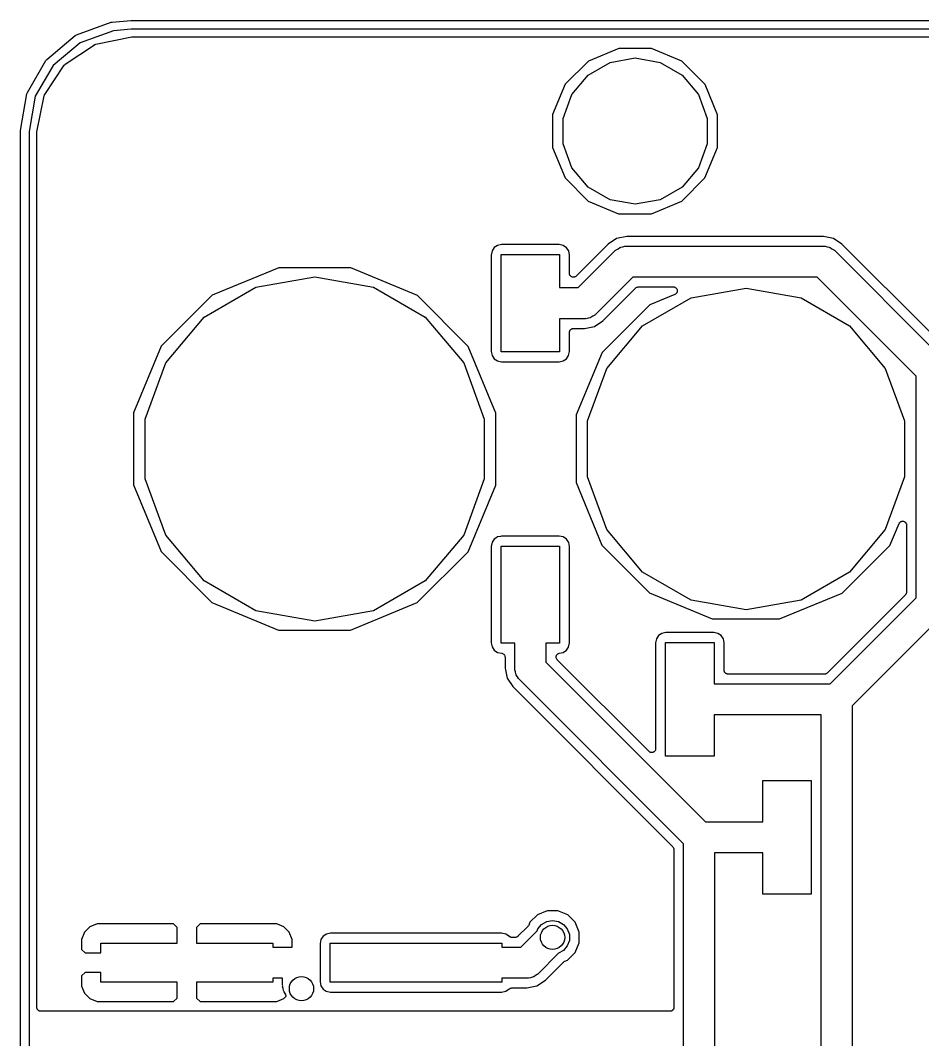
# Model space of a CAD drawing. Extents: x 51 to 137, y -158 to -25.
# Drawn here: x 50.69 to 74.29, y -51.93 to -25.29 of the extents above; entities that cross this region are included whole.
import ezdxf

# ---------------------------------------------------------------- set-up
doc = ezdxf.new("R2010")
doc.units = 0
doc.header["$MEASUREMENT"] = 0
doc.layers.add('BLACK', color=7, linetype='CONTINUOUS')

msp = doc.modelspace()

# ---------------------------------------------------------------- linework, layer by layer
at = {"layer": 'Black'}
for p, q in [((53.0884, -25.3284), (53.5713, -25.2861)), ((53.5713, -25.2861), (53.5763, -25.2866)), ((53.5763, -25.2866), (53.5813, -25.2857)), ((53.5813, -25.2857), (133.619, -25.2857)), ((52.1516, -25.6652), (53.0592, -25.3348)), ((53.1233, -25.5548), (52.2487, -25.8731)), ((53.0592, -25.3348), (53.0739, -25.3323)), ((53.0739, -25.3323), (53.0884, -25.3284)), ((53.5863, -25.5143), (53.1233, -25.5548)), ((133.609, -25.5143), (53.5863, -25.5143)), ((51.3772, -26.306), (52.1172, -25.6851)), ((52.1172, -25.6851), (52.1516, -25.6652)), ((52.6606, -25.9068), (53.6028, -25.7195)), ((53.6028, -25.7195), (53.6127, -25.7192)), ((53.6127, -25.7192), (53.6226, -25.7175)), ((53.6226, -25.7175), (133.578, -25.7175)), ((52.2487, -25.8731), (51.5396, -26.4681)), ((51.8603, -26.4323), (52.624, -25.922)), ((52.624, -25.922), (52.6261, -25.9211)), ((52.6261, -25.9211), (52.6278, -25.9196)), ((52.6278, -25.9196), (52.6422, -25.914)), ((52.6422, -25.914), (52.6563, -25.9078)), ((52.6563, -25.9078), (52.6586, -25.9077)), ((52.6586, -25.9077), (52.6606, -25.9068)), ((66.3363, -26.0219), (65.5425, -26.3499)), ((67.1952, -26.0227), (66.3363, -26.0219)), ((67.9885, -26.3521), (67.1952, -26.0227)), ((50.8687, -27.1729), (51.3517, -26.3364)), ((51.3517, -26.3364), (51.3772, -26.306)), ((65.5425, -26.3499), (64.9347, -26.9567)), ((66.1099, -26.3843), (66.7639, -26.269)), ((66.7639, -26.269), (67.4179, -26.3843)), ((68.5953, -26.9599), (67.9885, -26.3521)), ((51.5396, -26.4681), (51.0768, -27.2697)), ((51.322, -27.224), (51.8323, -26.4603)), ((51.8323, -26.4603), (51.8338, -26.4587)), ((51.8338, -26.4587), (51.8348, -26.4567)), ((51.8348, -26.4567), (51.846, -26.446)), ((51.846, -26.446), (51.8567, -26.4348)), ((51.8567, -26.4348), (51.8587, -26.4338)), ((51.8587, -26.4338), (51.8603, -26.4323)), ((65.5347, -26.7164), (66.1099, -26.3843)), ((67.4179, -26.3843), (67.9931, -26.7164)), ((65.1078, -27.2252), (65.5347, -26.7164)), ((67.9931, -26.7164), (68.42, -27.2252)), ((50.8552, -27.2102), (50.8687, -27.1729)), ((64.9347, -26.9567), (64.6053, -27.75)), ((68.9233, -27.7537), (68.5953, -26.9599)), ((50.6874, -28.1615), (50.8552, -27.2102)), ((50.8552, -27.2102), (50.8552, -27.2102)), ((51.0768, -27.2697), (50.9143, -28.1913)), ((51.1195, -28.2028), (51.3068, -27.2606)), ((51.3068, -27.2606), (51.3077, -27.2586)), ((51.3077, -27.2586), (51.3078, -27.2563)), ((51.3078, -27.2563), (51.314, -27.2422)), ((51.314, -27.2422), (51.3196, -27.2278)), ((51.3196, -27.2278), (51.3211, -27.2261)), ((51.3211, -27.2261), (51.322, -27.224)), ((64.8807, -27.8492), (65.1078, -27.2252)), ((68.42, -27.2252), (68.6471, -27.8492)), ((64.6053, -27.75), (64.6045, -28.6089)), ((64.8807, -28.5134), (64.8807, -27.8492)), ((68.6471, -27.8492), (68.6471, -28.5134)), ((68.9225, -28.6126), (68.9233, -27.7537)), ((50.6857, -28.1813), (50.6874, -28.1715)), ((50.6857, -119.921), (50.6857, -28.1813)), ((50.6874, -28.1715), (50.6874, -28.1615)), ((50.9143, -28.1913), (50.9143, -119.916)), ((51.1175, -28.2226), (51.1192, -28.2127)), ((51.1175, -51.0896), (51.1175, -28.2226)), ((51.1192, -28.2127), (51.1195, -28.2028)), ((64.6045, -28.6089), (64.9325, -29.4027)), ((65.1078, -29.1374), (64.8807, -28.5134)), ((68.6471, -28.5134), (68.42, -29.1374)), ((68.5931, -29.4059), (68.9225, -28.6126)), ((65.5347, -29.6462), (65.1078, -29.1374)), ((68.42, -29.1374), (67.9931, -29.6462)), ((64.9325, -29.4027), (65.5393, -30.0105)), ((67.9853, -30.0127), (68.5931, -29.4059)), ((66.1099, -29.9783), (65.5347, -29.6462)), ((67.9931, -29.6462), (67.4179, -29.9783)), ((65.5393, -30.0105), (66.3326, -30.3399)), ((66.7639, -30.0936), (66.1099, -29.9783)), ((67.4179, -29.9783), (66.7639, -30.0936)), ((67.1915, -30.3407), (67.9853, -30.0127)), ((66.3326, -30.3399), (67.1915, -30.3407)), ((63.1672, -31.1693), (63.0819, -31.2254)), ((63.2736, -31.1486), (63.1672, -31.1693)), ((64.7777, -31.1486), (63.2736, -31.1486)), ((64.8876, -31.1707), (64.7777, -31.1486)), ((64.972, -31.2277), (64.8876, -31.1707)), ((66.0615, -31.1327), (65.2222, -31.9719)), ((66.2835, -30.9843), (66.0615, -31.1327)), ((66.5455, -30.9322), (66.2835, -30.9843)), ((71.6905, -30.9322), (66.5455, -30.9322)), ((71.9525, -30.9843), (71.6905, -30.9322)), ((72.1745, -31.1327), (71.9525, -30.9843)), ((74.4543, -33.4124), (72.1745, -31.1327)), ((63.0249, -31.3098), (63.0028, -31.4197)), ((63.0028, -31.4197), (63.0028, -33.9398)), ((63.0819, -31.2254), (63.0249, -31.3098)), ((63.2638, -33.9496), (63.2638, -31.4096)), ((63.2638, -31.4096), (64.7878, -31.4096)), ((64.7878, -31.4096), (64.7878, -32.2732)), ((65.0281, -31.313), (64.972, -31.2277)), ((65.0488, -31.4194), (65.0281, -31.313)), ((65.0488, -31.9001), (65.0488, -31.4194)), ((65.2802, -32.2732), (66.2481, -31.3052)), ((66.2481, -31.3052), (66.2628, -31.295)), ((66.2628, -31.295), (66.2743, -31.2813)), ((66.2743, -31.2813), (66.3203, -31.2547)), ((66.3203, -31.2547), (66.3637, -31.2243)), ((66.3637, -31.2243), (66.381, -31.2196)), ((66.381, -31.2196), (66.3965, -31.2107)), ((66.3965, -31.2107), (66.4488, -31.2015)), ((66.4488, -31.2015), (66.5001, -31.1877)), ((66.5001, -31.1877), (66.5179, -31.1893)), ((66.5179, -31.1893), (66.5355, -31.1862)), ((66.5355, -31.1862), (71.7005, -31.1862)), ((71.7005, -31.1862), (71.7181, -31.1893)), ((71.7181, -31.1893), (71.7359, -31.1877)), ((71.7359, -31.1877), (71.7872, -31.2015)), ((71.7872, -31.2015), (71.8395, -31.2107)), ((71.8395, -31.2107), (71.855, -31.2196)), ((71.855, -31.2196), (71.8723, -31.2243)), ((71.8723, -31.2243), (71.9157, -31.2547)), ((71.9157, -31.2547), (71.9617, -31.2813)), ((71.9617, -31.2813), (71.9732, -31.295)), ((71.9732, -31.295), (71.9879, -31.3052)), ((71.9879, -31.3052), (74.5261, -33.8435)), ((57.4463, -31.7517), (55.7046, -32.4713)), ((59.3308, -31.7533), (57.4463, -31.7517)), ((61.0713, -32.476), (59.3308, -31.7533)), ((65.0511, -31.9132), (65.0488, -31.9001)), ((65.0522, -31.9264), (65.0511, -31.9132)), ((65.0541, -31.9304), (65.0522, -31.9264)), ((65.0549, -31.9349), (65.0541, -31.9304)), ((65.0615, -31.9463), (65.0549, -31.9349)), ((65.0671, -31.9584), (65.0615, -31.9463)), ((65.0703, -31.9615), (65.0671, -31.9584)), ((65.0725, -31.9654), (65.0703, -31.9615)), ((65.0827, -31.9739), (65.0725, -31.9654)), ((65.0921, -31.9833), (65.0827, -31.9739)), ((65.2222, -31.9719), (65.2113, -31.9796)), ((56.8452, -32.2608), (58.3844, -31.9894)), ((58.3844, -31.9894), (59.9236, -32.2608)), ((65.0961, -31.9852), (65.0921, -31.9833)), ((65.0996, -31.9881), (65.0961, -31.9852)), ((65.112, -31.9926), (65.0996, -31.9881)), ((65.1241, -31.9982), (65.112, -31.9926)), ((65.1285, -31.9986), (65.1241, -31.9982)), ((65.1327, -32.0002), (65.1285, -31.9986)), ((65.146, -32.0002), (65.1327, -32.0002)), ((65.1592, -32.0013), (65.146, -32.0002)), ((65.1635, -32.0002), (65.1592, -32.0013)), ((65.168, -32.0002), (65.1635, -32.0002)), ((65.1805, -31.9956), (65.168, -32.0002)), ((65.1933, -31.9922), (65.1805, -31.9956)), ((65.197, -31.9896), (65.1933, -31.9922)), ((65.2012, -31.9881), (65.197, -31.9896)), ((65.2113, -31.9796), (65.2012, -31.9881)), ((66.7038, -31.999), (65.7359, -32.967)), ((71.5322, -31.999), (66.7038, -31.999)), ((74.1197, -34.5865), (71.5322, -31.999)), ((55.7046, -32.4713), (54.3708, -33.8027)), ((55.4917, -33.0422), (56.8452, -32.2608)), ((59.9236, -32.2608), (61.2771, -33.0422)), ((62.4027, -33.8098), (61.0713, -32.476)), ((64.7878, -32.2732), (65.2802, -32.2732)), ((65.9225, -33.1395), (66.7793, -32.2828)), ((66.7793, -32.2828), (66.7829, -32.2802)), ((66.7829, -32.2802), (66.7858, -32.2768)), ((66.7858, -32.2768), (66.7973, -32.2701)), ((66.7973, -32.2701), (66.8082, -32.2625)), ((66.8082, -32.2625), (66.8125, -32.2614)), ((66.8125, -32.2614), (66.8164, -32.2591)), ((66.8164, -32.2591), (66.8295, -32.2568)), ((66.8295, -32.2568), (66.8423, -32.2534)), ((66.8423, -32.2534), (66.8467, -32.2538)), ((66.8467, -32.2538), (66.8511, -32.253)), ((66.8511, -32.253), (67.7686, -32.253)), ((67.8074, -32.4485), (67.1525, -32.7191)), ((67.7686, -32.253), (67.7839, -32.2557)), ((67.7839, -32.2557), (67.7993, -32.2577)), ((67.7993, -32.2577), (67.8012, -32.2587)), ((67.8012, -32.2587), (67.8034, -32.2591)), ((67.8034, -32.2591), (67.8168, -32.2669)), ((67.8205, -32.4402), (67.8074, -32.4485)), ((67.8168, -32.2669), (67.8306, -32.274)), ((67.8339, -32.4324), (67.8205, -32.4402)), ((67.8306, -32.274), (67.832, -32.2757)), ((67.832, -32.2757), (67.8339, -32.2768)), ((67.8339, -32.2768), (67.8439, -32.2886)), ((67.8354, -32.4307), (67.8339, -32.4324)), ((67.8372, -32.4296), (67.8354, -32.4307)), ((67.8467, -32.4173), (67.8372, -32.4296)), ((67.8439, -32.2886), (67.8544, -32.3001)), ((67.8566, -32.4054), (67.8467, -32.4173)), ((67.8544, -32.3001), (67.8552, -32.3021)), ((67.8552, -32.3021), (67.8566, -32.3038)), ((67.8566, -32.3038), (67.8619, -32.3184)), ((67.8574, -32.4033), (67.8566, -32.4054)), ((67.8587, -32.4016), (67.8574, -32.4033)), ((67.8634, -32.3868), (67.8587, -32.4016)), ((67.8619, -32.3184), (67.8679, -32.3327)), ((67.8687, -32.3722), (67.8634, -32.3868)), ((67.8679, -32.3327), (67.8679, -32.3349)), ((67.8679, -32.3349), (67.8687, -32.337)), ((67.8687, -32.337), (67.8687, -32.3524)), ((67.8687, -32.3524), (67.8694, -32.3679)), ((67.8694, -32.3679), (67.8687, -32.37)), ((67.8687, -32.37), (67.8687, -32.3722)), ((68.2282, -32.5363), (69.6671, -32.2826)), ((69.6671, -32.2826), (71.106, -32.5363)), ((67.1525, -32.7191), (65.901, -33.9684)), ((66.9629, -33.2668), (68.2282, -32.5363)), ((71.106, -32.5363), (72.3713, -33.2668)), ((65.6637, -33.0175), (65.6203, -33.0479)), ((65.7097, -32.9909), (65.6637, -33.0175)), ((65.7212, -32.9772), (65.7097, -32.9909)), ((65.7359, -32.967), (65.7212, -32.9772)), ((54.4871, -34.2395), (55.4917, -33.0422)), ((61.2771, -33.0422), (62.2817, -34.2395)), ((65.4485, -33.086), (64.7878, -33.086)), ((64.7878, -33.086), (64.7878, -33.9496)), ((65.4385, -33.34), (65.7005, -33.2879)), ((65.4661, -33.0829), (65.4485, -33.086)), ((65.4839, -33.0845), (65.4661, -33.0829)), ((65.5352, -33.0707), (65.4839, -33.0845)), ((65.5875, -33.0615), (65.5352, -33.0707)), ((65.603, -33.0525), (65.5875, -33.0615)), ((65.6203, -33.0479), (65.603, -33.0525)), ((65.7005, -33.2879), (65.9225, -33.1395)), ((66.0237, -34.3861), (66.9629, -33.2668)), ((72.3713, -33.2668), (73.3105, -34.3861)), ((65.0488, -33.4416), (65.0503, -33.4328)), ((65.0488, -33.9395), (65.0488, -33.4416)), ((65.0503, -33.424), (65.0533, -33.4156)), ((65.0503, -33.4328), (65.0503, -33.424)), ((65.0533, -33.4156), (65.0549, -33.4069)), ((65.0549, -33.4069), (65.0593, -33.3992)), ((65.0593, -33.3992), (65.0624, -33.3908)), ((65.0624, -33.3908), (65.0681, -33.384)), ((65.0681, -33.384), (65.0725, -33.3763)), ((65.0725, -33.3763), (65.0793, -33.3706)), ((65.0793, -33.3706), (65.0851, -33.3638)), ((65.0851, -33.3638), (65.0928, -33.3593)), ((65.0928, -33.3593), (65.0996, -33.3536)), ((65.0996, -33.3536), (65.1079, -33.3506)), ((65.1079, -33.3506), (65.1156, -33.3461)), ((65.1156, -33.3461), (65.1244, -33.3446)), ((65.1244, -33.3446), (65.1327, -33.3415)), ((65.1327, -33.3415), (65.1416, -33.3415)), ((65.1416, -33.3415), (65.1504, -33.34)), ((65.1504, -33.34), (65.4385, -33.34)), ((54.3708, -33.8027), (53.6481, -35.5432)), ((63.1223, -35.5515), (62.4027, -33.8098)), ((63.0028, -33.9398), (63.0235, -34.0462)), ((63.0235, -34.0462), (63.0796, -34.1315)), ((64.7878, -33.9496), (63.2638, -33.9496)), ((64.9697, -34.1338), (65.0267, -34.0494)), ((65.0267, -34.0494), (65.0488, -33.9395)), ((65.901, -33.9684), (65.2229, -35.6016)), ((53.9525, -35.7081), (54.4871, -34.2395)), ((62.2817, -34.2395), (62.8163, -35.7081)), ((63.0796, -34.1315), (63.164, -34.1885)), ((63.164, -34.1885), (63.2739, -34.2106)), ((63.2739, -34.2106), (64.778, -34.2106)), ((64.778, -34.2106), (64.8844, -34.1899)), ((64.8844, -34.1899), (64.9697, -34.1338)), ((65.524, -35.7591), (66.0237, -34.3861)), ((73.3105, -34.3861), (73.8102, -35.7591)), ((74.1197, -40.3795), (74.1197, -34.5865)), ((53.6481, -35.5432), (53.6465, -37.4277)), ((63.1207, -37.436), (63.1223, -35.5518)), ((63.1223, -35.5518), (63.1223, -35.5515)), ((65.2229, -35.6016), (65.2213, -37.3699)), ((53.9525, -37.2711), (53.9525, -35.7081)), ((62.8163, -35.7081), (62.8163, -37.2711)), ((65.524, -37.2201), (65.524, -35.7591)), ((73.8102, -35.7591), (73.8102, -37.2201)), ((54.4871, -38.7397), (53.9525, -37.2711)), ((62.8163, -37.2711), (62.2817, -38.7397)), ((66.0237, -38.5931), (65.524, -37.2201)), ((73.8102, -37.2201), (73.3105, -38.5931)), ((53.6465, -37.4277), (54.3661, -39.1694)), ((62.398, -39.1765), (63.1207, -37.436)), ((65.2213, -37.3699), (65.8966, -39.0042)), ((66.9629, -39.7124), (66.0237, -38.5931)), ((73.3105, -38.5931), (72.3713, -39.7124)), ((73.4332, -39.0108), (73.6703, -38.4398)), ((73.6703, -38.4398), (73.6786, -38.4268)), ((73.6786, -38.4268), (73.6863, -38.4135)), ((73.6863, -38.4135), (73.688, -38.412)), ((73.688, -38.412), (73.6893, -38.4101)), ((73.6893, -38.4101), (73.7015, -38.4007)), ((73.7015, -38.4007), (73.7133, -38.3908)), ((73.7133, -38.3908), (73.7154, -38.39)), ((73.7154, -38.39), (73.7173, -38.3886)), ((73.7173, -38.3886), (73.732, -38.384)), ((73.732, -38.384), (73.7465, -38.3787)), ((73.7465, -38.3787), (73.7487, -38.3787)), ((73.7487, -38.3787), (73.7509, -38.3781)), ((73.7509, -38.3781), (73.7663, -38.3787)), ((73.7663, -38.3787), (73.7817, -38.3787)), ((73.7817, -38.3787), (73.7839, -38.3795)), ((73.7839, -38.3795), (73.7862, -38.3796)), ((73.7862, -38.3796), (73.8004, -38.3855)), ((73.8004, -38.3855), (73.8149, -38.3908)), ((73.8149, -38.3908), (73.8167, -38.3923)), ((73.8167, -38.3923), (73.8188, -38.3932)), ((73.8188, -38.3932), (73.8301, -38.4036)), ((73.8301, -38.4036), (73.8419, -38.4135)), ((73.8419, -38.4135), (73.8431, -38.4155)), ((73.8431, -38.4155), (73.8448, -38.417)), ((73.8448, -38.417), (73.8519, -38.4307)), ((73.8519, -38.4307), (73.8596, -38.444)), ((73.8596, -38.444), (73.86, -38.4463)), ((73.86, -38.4463), (73.861, -38.4483)), ((73.861, -38.4483), (73.863, -38.4636)), ((73.863, -38.4636), (73.8657, -38.4788)), ((73.8657, -38.4788), (73.8657, -40.2322)), ((55.4917, -39.937), (54.4871, -38.7397)), ((62.2817, -38.7397), (61.2771, -39.937)), ((63.0819, -38.8454), (63.0249, -38.9298)), ((63.1223, -38.8188), (63.0819, -38.8454)), ((63.1672, -38.7893), (63.1223, -38.8188)), ((63.2433, -38.7745), (63.1672, -38.7893)), ((63.2736, -38.7686), (63.2433, -38.7745)), ((64.7777, -38.7686), (63.2736, -38.7686)), ((64.8876, -38.7907), (64.7777, -38.7686)), ((64.972, -38.8477), (64.8876, -38.7907)), ((65.0281, -38.933), (64.972, -38.8477)), ((54.3661, -39.1694), (55.6975, -40.5032)), ((63.0249, -38.9298), (63.0028, -39.0397)), ((63.0028, -39.0397), (63.0028, -41.5598)), ((63.2638, -41.5696), (63.2638, -39.0296)), ((63.2638, -39.0296), (64.7878, -39.0296)), ((64.7878, -39.0296), (64.7878, -41.5696)), ((65.0488, -39.0394), (65.0281, -38.933)), ((65.0488, -41.5595), (65.0488, -39.0394)), ((65.8966, -39.0042), (67.1459, -40.2557)), ((72.1817, -40.2601), (73.4332, -39.0108)), ((61.0642, -40.5079), (62.398, -39.1765)), ((56.8452, -40.7184), (55.4917, -39.937)), ((61.2771, -39.937), (59.9236, -40.7184)), ((68.2282, -40.4429), (66.9629, -39.7124)), ((72.3713, -39.7124), (71.106, -40.4429)), ((73.8657, -40.2322), (73.8649, -40.2366)), ((67.1459, -40.2557), (68.7791, -40.9338)), ((69.6671, -40.6966), (68.2282, -40.4429)), ((71.106, -40.4429), (69.6671, -40.6966)), ((70.5474, -40.9354), (72.1817, -40.2601)), ((73.8359, -40.304), (71.7923, -42.3476)), ((71.8678, -42.6314), (74.1197, -40.3795)), ((73.8385, -40.3003), (73.8359, -40.304)), ((73.8419, -40.2975), (73.8385, -40.3003)), ((73.8486, -40.286), (73.8419, -40.2975)), ((73.8562, -40.2751), (73.8486, -40.286)), ((73.8573, -40.2708), (73.8562, -40.2751)), ((73.8596, -40.2669), (73.8573, -40.2708)), ((73.8619, -40.2538), (73.8596, -40.2669)), ((73.8653, -40.241), (73.8619, -40.2538)), ((73.8649, -40.2366), (73.8653, -40.241)), ((55.6975, -40.5032), (57.438, -41.2259)), ((58.3844, -40.9898), (56.8452, -40.7184)), ((59.9236, -40.7184), (58.3844, -40.9898)), ((59.3225, -41.2275), (61.0642, -40.5079)), ((68.7791, -40.9338), (70.5474, -40.9354)), ((74.8135, -40.8352), (72.4425, -43.2061)), ((57.438, -41.2259), (59.3225, -41.2275)), ((67.5738, -41.2909), (67.4674, -41.3116)), ((68.8239, -41.2909), (67.5738, -41.2909)), ((68.9338, -41.313), (68.8239, -41.2909)), ((63.0028, -41.5598), (63.0235, -41.6662)), ((65.0267, -41.6694), (65.0488, -41.5595)), ((67.3251, -41.4521), (67.303, -41.562)), ((67.303, -41.562), (67.303, -44.3283)), ((67.3821, -41.3677), (67.3251, -41.4521)), ((67.4674, -41.3116), (67.3821, -41.3677)), ((67.564, -44.5237), (67.564, -41.5519)), ((67.564, -41.5519), (68.834, -41.5519)), ((68.834, -41.5519), (68.834, -42.6314)), ((69.0182, -41.37), (68.9338, -41.313)), ((69.0743, -41.4553), (69.0182, -41.37)), ((69.095, -41.5617), (69.0743, -41.4553)), ((69.095, -42.2758), (69.095, -41.5617)), ((63.0235, -41.6662), (63.0796, -41.7515)), ((63.0796, -41.7515), (63.164, -41.8085)), ((63.164, -41.8085), (63.2838, -41.8326)), ((63.6194, -41.5696), (63.2638, -41.5696)), ((63.2838, -41.8326), (63.2991, -41.8385)), ((63.6194, -42.2303), (63.6194, -41.5696)), ((64.7878, -41.5696), (64.4322, -41.5696)), ((64.4322, -41.5696), (64.4322, -42.062)), ((64.7634, -41.8372), (64.7762, -41.8312)), ((64.7762, -41.8312), (64.7797, -41.8309)), ((64.7797, -41.8309), (64.7831, -41.8296)), ((64.7831, -41.8296), (64.8844, -41.8099)), ((64.8844, -41.8099), (64.9697, -41.7538)), ((64.9697, -41.7538), (65.0267, -41.6694)), ((63.2991, -41.8385), (63.3146, -41.8442)), ((63.3146, -41.8442), (63.3155, -41.845)), ((63.3155, -41.845), (63.3166, -41.8454)), ((63.3166, -41.8454), (63.329, -41.8563)), ((63.329, -41.8563), (63.3416, -41.8669)), ((63.3416, -41.8669), (63.3422, -41.8679)), ((63.3422, -41.8679), (63.3431, -41.8687)), ((63.3431, -41.8687), (63.351, -41.8832)), ((63.351, -41.8832), (63.3593, -41.8974)), ((63.3593, -41.8974), (63.3595, -41.8986)), ((63.3595, -41.8986), (63.3601, -41.8997)), ((63.3601, -41.8997), (63.3625, -41.916)), ((63.3625, -41.916), (63.3654, -41.9322)), ((63.3654, -41.9322), (63.3654, -42.2203)), ((64.4322, -42.062), (68.6084, -46.2382)), ((64.7009, -41.9311), (64.7031, -41.9171)), ((64.7016, -41.9346), (64.7009, -41.9311)), ((64.7012, -41.9382), (64.7016, -41.9346)), ((64.7049, -41.9518), (64.7012, -41.9382)), ((64.7031, -41.9171), (64.7043, -41.903)), ((64.7043, -41.903), (64.7058, -41.8998)), ((64.7076, -41.9657), (64.7049, -41.9518)), ((64.7058, -41.8998), (64.7064, -41.8962)), ((64.7064, -41.8962), (64.7133, -41.8839)), ((64.7094, -41.9688), (64.7076, -41.9657)), ((64.7104, -41.9723), (64.7094, -41.9688)), ((64.7185, -41.9838), (64.7104, -41.9723)), ((64.7133, -41.8839), (64.7192, -41.871)), ((64.7258, -41.996), (64.7185, -41.9838)), ((64.7192, -41.871), (64.7218, -41.8685)), ((64.7218, -41.8685), (64.7235, -41.8654)), ((64.7235, -41.8654), (64.7342, -41.8561)), ((64.7285, -41.9982), (64.7258, -41.996)), ((64.7306, -42.0012), (64.7285, -41.9982)), ((67.1296, -44.4001), (64.7306, -42.0012)), ((64.7342, -41.8561), (64.7442, -41.8461)), ((64.7442, -41.8461), (64.7474, -41.8446)), ((64.7474, -41.8446), (64.7502, -41.8422)), ((64.7502, -41.8422), (64.7634, -41.8372)), ((63.3654, -42.2203), (63.4175, -42.4823)), ((63.6225, -42.2479), (63.6194, -42.2303)), ((63.6209, -42.2657), (63.6225, -42.2479)), ((63.6347, -42.317), (63.6209, -42.2657)), ((63.6439, -42.3693), (63.6347, -42.317)), ((69.0965, -42.2846), (69.095, -42.2758)), ((69.0965, -42.2934), (69.0965, -42.2846)), ((69.0995, -42.3018), (69.0965, -42.2934)), ((69.1011, -42.3105), (69.0995, -42.3018)), ((69.1055, -42.3182), (69.1011, -42.3105)), ((69.1086, -42.3266), (69.1055, -42.3182)), ((69.1143, -42.3334), (69.1086, -42.3266)), ((69.1187, -42.3411), (69.1143, -42.3334)), ((69.1255, -42.3468), (69.1187, -42.3411)), ((69.1313, -42.3536), (69.1255, -42.3468)), ((69.139, -42.3581), (69.1313, -42.3536)), ((69.1458, -42.3638), (69.139, -42.3581)), ((69.1541, -42.3668), (69.1458, -42.3638)), ((69.1618, -42.3713), (69.1541, -42.3668)), ((71.7743, -42.3603), (71.7634, -42.3679)), ((71.7858, -42.3536), (71.7743, -42.3603)), ((71.7886, -42.3502), (71.7858, -42.3536)), ((71.7923, -42.3476), (71.7886, -42.3502)), ((63.4175, -42.4823), (63.5659, -42.7043)), ((63.6528, -42.3848), (63.6439, -42.3693)), ((63.6575, -42.4021), (63.6528, -42.3848)), ((63.6879, -42.4455), (63.6575, -42.4021)), ((63.7145, -42.4915), (63.6879, -42.4455)), ((63.7282, -42.503), (63.7145, -42.4915)), ((63.7384, -42.5177), (63.7282, -42.503)), ((68.0337, -46.8129), (63.7384, -42.5177)), ((68.834, -42.6314), (71.8678, -42.6314)), ((69.1706, -42.3728), (69.1618, -42.3713)), ((69.1789, -42.3759), (69.1706, -42.3728)), ((69.1878, -42.3759), (69.1789, -42.3759)), ((69.1966, -42.3774), (69.1878, -42.3759)), ((71.7205, -42.3774), (69.1966, -42.3774)), ((71.7249, -42.3766), (71.7205, -42.3774)), ((71.7293, -42.377), (71.7249, -42.3766)), ((71.7421, -42.3736), (71.7293, -42.377)), ((71.7552, -42.3713), (71.7421, -42.3736)), ((71.7591, -42.369), (71.7552, -42.3713)), ((71.7634, -42.3679), (71.7591, -42.369)), ((63.5659, -42.7043), (67.7499, -46.8884)), ((72.4425, -43.2061), (72.4425, -53.7312)), ((71.6297, -43.4442), (68.834, -43.4442)), ((68.834, -43.4442), (68.834, -44.5237)), ((71.6297, -53.7312), (71.6297, -43.4442)), ((67.1405, -44.4078), (67.1296, -44.4001)), ((67.1506, -44.4163), (67.1405, -44.4078)), ((67.1548, -44.4178), (67.1506, -44.4163)), ((67.1585, -44.4204), (67.1548, -44.4178)), ((67.1713, -44.4238), (67.1585, -44.4204)), ((67.1838, -44.4284), (67.1713, -44.4238)), ((67.1883, -44.4284), (67.1838, -44.4284)), ((67.1926, -44.4295), (67.1883, -44.4284)), ((67.2058, -44.4284), (67.1926, -44.4295)), ((67.2191, -44.4284), (67.2058, -44.4284)), ((67.2233, -44.4268), (67.2191, -44.4284)), ((67.2277, -44.4264), (67.2233, -44.4268)), ((67.2398, -44.4208), (67.2277, -44.4264)), ((67.2522, -44.4163), (67.2398, -44.4208)), ((67.2557, -44.4134), (67.2522, -44.4163)), ((67.2597, -44.4115), (67.2557, -44.4134)), ((67.2691, -44.4021), (67.2597, -44.4115)), ((67.2793, -44.3936), (67.2691, -44.4021)), ((67.2815, -44.3897), (67.2793, -44.3936)), ((67.2847, -44.3866), (67.2815, -44.3897)), ((67.2903, -44.3745), (67.2847, -44.3866)), ((67.2969, -44.3631), (67.2903, -44.3745)), ((67.2977, -44.3586), (67.2969, -44.3631)), ((67.2996, -44.3546), (67.2977, -44.3586)), ((67.3007, -44.3414), (67.2996, -44.3546)), ((67.303, -44.3283), (67.3007, -44.3414)), ((68.834, -44.5237), (67.564, -44.5237)), ((70.104, -46.2382), (70.104, -45.1587)), ((70.104, -45.1587), (71.374, -45.1587)), ((71.374, -45.1587), (71.374, -48.1305)), ((68.6084, -46.2382), (70.104, -46.2382)), ((67.7499, -46.8884), (67.7525, -46.892)), ((67.7525, -46.892), (67.7559, -46.8949)), ((67.7559, -46.8949), (67.7626, -46.9064)), ((68.0337, -56.5298), (68.0337, -46.8129)), ((67.7626, -46.9064), (67.7702, -46.9173)), ((67.7702, -46.9173), (67.7713, -46.9216)), ((67.7713, -46.9216), (67.7736, -46.9255)), ((67.7736, -46.9255), (67.7759, -46.9386)), ((67.7759, -46.9386), (67.7793, -46.9514)), ((67.7793, -46.9514), (67.7789, -46.9558)), ((67.7789, -46.9558), (67.7797, -46.9602)), ((67.7797, -46.9602), (67.7797, -51.0896)), ((70.104, -47.051), (68.8465, -47.051)), ((68.8465, -47.051), (68.8465, -56.6981)), ((70.104, -48.1305), (70.104, -47.051)), ((71.374, -48.1305), (70.104, -48.1305)), ((64.211, -48.6673), (64.0144, -48.8636)), ((64.4679, -48.5612), (64.211, -48.6673)), ((64.7457, -48.5614), (64.4679, -48.5612)), ((65.0024, -48.668), (64.7457, -48.5614)), ((65.1987, -48.8646), (65.0024, -48.668)), ((52.5061, -48.9825), (52.3632, -49.1254)), ((52.6929, -48.9052), (52.5061, -48.9825)), ((54.6949, -48.9052), (52.6929, -48.9052)), ((54.7878, -48.9981), (54.6949, -48.9052)), ((54.7878, -49.4132), (54.7878, -48.9981)), ((55.3887, -48.9052), (55.2958, -48.9981)), ((55.2958, -48.9981), (55.2958, -49.4132)), ((57.3907, -48.9052), (55.3887, -48.9052)), ((57.5775, -48.9825), (57.3907, -48.9052)), ((57.7204, -49.1254), (57.5775, -48.9825)), ((63.9617, -48.9703), (63.701, -49.231)), ((63.963, -48.9685), (63.9617, -48.9703)), ((63.9647, -48.9672), (63.963, -48.9685)), ((63.9731, -48.9541), (63.9647, -48.9672)), ((63.982, -48.9414), (63.9731, -48.9541)), ((63.9826, -48.9393), (63.982, -48.9414)), ((63.9837, -48.9374), (63.9826, -48.9393)), ((64.0144, -48.8636), (63.9837, -48.9374)), ((64.2198, -49.0367), (64.3194, -48.918)), ((64.3194, -48.918), (64.4536, -48.8405)), ((64.4536, -48.8405), (64.6062, -48.8136)), ((64.6062, -48.8136), (64.7588, -48.8405)), ((64.7588, -48.8405), (64.893, -48.918)), ((64.893, -48.918), (64.9926, -49.0367)), ((65.3048, -49.1215), (65.1987, -48.8646)), ((52.3632, -49.1254), (52.2859, -49.3122)), ((57.7977, -49.3122), (57.7204, -49.1254)), ((58.6064, -49.229), (58.5494, -49.3134)), ((58.6917, -49.1729), (58.6064, -49.229)), ((58.7981, -49.1522), (58.6917, -49.1729)), ((63.274, -49.1522), (58.7981, -49.1522)), ((63.3839, -49.1743), (63.274, -49.1522)), ((63.4811, -49.2398), (63.3839, -49.1743)), ((63.4818, -49.2406), (63.4811, -49.2398)), ((63.4835, -49.2415), (63.4818, -49.2406)), ((63.4852, -49.2427), (63.4835, -49.2415)), ((63.4904, -49.245), (63.4852, -49.2427)), ((63.495, -49.2473), (63.4904, -49.245)), ((63.5078, -49.2547), (63.495, -49.2473)), ((63.5107, -49.2552), (63.5078, -49.2547)), ((63.5133, -49.2565), (63.5107, -49.2552)), ((63.5174, -49.257), (63.5133, -49.2565)), ((63.5175, -49.257), (63.5174, -49.257)), ((63.518, -49.2571), (63.5175, -49.257)), ((63.528, -49.2582), (63.518, -49.2571)), ((63.5426, -49.2608), (63.528, -49.2582)), ((63.6292, -49.2608), (63.5426, -49.2608)), ((63.6336, -49.26), (63.6292, -49.2608)), ((63.638, -49.2604), (63.6336, -49.26)), ((63.6508, -49.257), (63.638, -49.2604)), ((63.6639, -49.2547), (63.6508, -49.257)), ((63.6678, -49.2524), (63.6639, -49.2547)), ((63.6721, -49.2513), (63.6678, -49.2524)), ((63.683, -49.2437), (63.6721, -49.2513)), ((63.6945, -49.237), (63.683, -49.2437)), ((63.6973, -49.2336), (63.6945, -49.237)), ((63.701, -49.231), (63.6973, -49.2336)), ((63.7765, -49.5148), (64.1999, -49.0914)), ((64.1999, -49.0914), (64.2198, -49.0367)), ((64.9926, -49.0367), (65.0456, -49.1823)), ((65.0456, -49.1823), (65.0456, -49.3373)), ((65.3046, -49.3993), (65.3048, -49.1215)), ((52.2859, -49.3122), (52.2859, -49.5743)), ((52.7939, -49.6672), (52.7939, -49.4132)), ((52.7939, -49.4132), (54.7878, -49.4132)), ((55.2958, -49.4132), (57.2897, -49.4132)), ((57.2897, -49.4132), (57.2897, -49.5148)), ((57.2897, -49.5148), (57.7977, -49.5148)), ((57.7977, -49.5148), (57.7977, -49.3122)), ((58.5494, -49.3134), (58.5273, -49.4233)), ((58.5273, -49.4233), (58.5273, -50.4194)), ((58.7883, -50.4292), (58.7883, -49.4132)), ((58.7883, -49.4132), (63.2841, -49.4132)), ((63.2841, -49.4132), (63.2841, -49.5148)), ((63.2841, -49.5148), (63.7765, -49.5148)), ((64.9926, -49.4829), (64.893, -49.6016)), ((65.0456, -49.3373), (64.9926, -49.4829)), ((65.198, -49.656), (65.3046, -49.3993)), ((52.2859, -49.5743), (52.3788, -49.6672)), ((52.3788, -49.6672), (52.7939, -49.6672)), ((64.7655, -49.6752), (64.2322, -50.2086)), ((64.893, -49.6016), (64.7655, -49.6752)), ((65.0014, -49.8523), (65.198, -49.656)), ((64.4188, -50.3811), (64.8955, -49.9044)), ((64.8955, -49.9044), (64.8974, -49.9031)), ((64.8974, -49.9031), (64.8988, -49.9013)), ((64.8988, -49.9013), (64.9118, -49.893)), ((64.9118, -49.893), (64.9244, -49.8842)), ((64.9244, -49.8842), (64.9266, -49.8836)), ((64.9266, -49.8836), (64.9285, -49.8824)), ((64.9285, -49.8824), (65.0014, -49.8523)), ((52.3788, -50.1752), (52.2859, -50.2681)), ((52.2859, -50.2681), (52.2859, -50.5302)), ((52.7939, -50.1752), (52.3788, -50.1752)), ((52.7939, -50.4292), (52.7939, -50.1752)), ((57.2897, -50.3276), (57.2897, -50.4292)), ((57.544, -50.3276), (57.2897, -50.3276)), ((57.544, -50.5119), (57.544, -50.3276)), ((63.9448, -50.3276), (63.2841, -50.3276)), ((63.2841, -50.3276), (63.2841, -50.4292)), ((63.9624, -50.3245), (63.9448, -50.3276)), ((63.9802, -50.3261), (63.9624, -50.3245)), ((64.0315, -50.3123), (63.9802, -50.3261)), ((64.0838, -50.3031), (64.0315, -50.3123)), ((64.0993, -50.2941), (64.0838, -50.3031)), ((64.1166, -50.2895), (64.0993, -50.2941)), ((64.16, -50.2591), (64.1166, -50.2895)), ((64.206, -50.2325), (64.16, -50.2591)), ((64.2175, -50.2188), (64.206, -50.2325)), ((64.2322, -50.2086), (64.2175, -50.2188)), ((52.2859, -50.5302), (52.3632, -50.717)), ((54.7878, -50.4292), (52.7939, -50.4292)), ((54.7878, -50.8443), (54.7878, -50.4292)), ((57.2897, -50.4292), (55.2958, -50.4292)), ((55.2958, -50.4292), (55.2958, -50.8443)), ((57.5471, -50.5295), (57.544, -50.5119)), ((57.5455, -50.5473), (57.5471, -50.5295)), ((57.5593, -50.5986), (57.5455, -50.5473)), ((57.5685, -50.6509), (57.5593, -50.5986)), ((58.5273, -50.4194), (58.548, -50.5258)), ((58.548, -50.5258), (58.6041, -50.6111)), ((58.6041, -50.6111), (58.6885, -50.6681)), ((63.2841, -50.4292), (58.7883, -50.4292)), ((63.3807, -50.6695), (63.4736, -50.6085)), ((63.4736, -50.6085), (63.4762, -50.6054)), ((63.4762, -50.6054), (63.4793, -50.6036)), ((63.4793, -50.6036), (63.4818, -50.601)), ((63.4818, -50.601), (63.4945, -50.5948)), ((63.4945, -50.5948), (63.5068, -50.5877)), ((63.5068, -50.5877), (63.5103, -50.5871)), ((63.5103, -50.5871), (63.5136, -50.5855)), ((63.5136, -50.5855), (63.5276, -50.5841)), ((63.5276, -50.5841), (63.5415, -50.5816)), ((63.5415, -50.5816), (63.9348, -50.5816)), ((63.9348, -50.5816), (64.1968, -50.5295)), ((64.1968, -50.5295), (64.4188, -50.3811)), ((52.3632, -50.717), (52.5061, -50.8599)), ((52.5061, -50.8599), (52.6929, -50.9372)), ((54.6949, -50.9372), (54.7878, -50.8443)), ((55.2958, -50.8443), (55.3887, -50.9372)), ((57.3907, -50.9372), (57.5775, -50.8599)), ((57.5774, -50.6664), (57.5685, -50.6509)), ((57.5821, -50.6837), (57.5774, -50.6664)), ((57.5775, -50.8599), (57.6422, -50.7951)), ((57.6125, -50.7271), (57.5821, -50.6837)), ((57.6259, -50.7503), (57.6125, -50.7271)), ((57.6422, -50.7951), (57.6259, -50.7503)), ((58.6885, -50.6681), (58.7984, -50.6902)), ((58.7984, -50.6902), (63.2743, -50.6902)), ((63.2743, -50.6902), (63.3807, -50.6695)), ((51.119, -51.0983), (51.1175, -51.0896)), ((51.119, -51.1072), (51.119, -51.0983)), ((51.1221, -51.1156), (51.119, -51.1072)), ((51.1236, -51.1243), (51.1221, -51.1156)), ((51.1281, -51.132), (51.1236, -51.1243)), ((51.1311, -51.1404), (51.1281, -51.132)), ((51.1368, -51.1472), (51.1311, -51.1404)), ((51.1413, -51.1549), (51.1368, -51.1472)), ((51.1481, -51.1606), (51.1413, -51.1549)), ((52.6929, -50.9372), (54.6949, -50.9372)), ((55.3887, -50.9372), (57.3907, -50.9372)), ((67.7559, -51.1549), (67.7491, -51.1606)), ((67.7604, -51.1472), (67.7559, -51.1549)), ((67.7661, -51.1404), (67.7604, -51.1472)), ((67.7691, -51.132), (67.7661, -51.1404)), ((67.7736, -51.1243), (67.7691, -51.132)), ((67.7751, -51.1156), (67.7736, -51.1243)), ((67.7782, -51.1072), (67.7751, -51.1156)), ((67.7797, -51.0896), (67.7782, -51.0983)), ((67.7782, -51.0983), (67.7782, -51.1072)), ((51.1538, -51.1674), (51.1481, -51.1606)), ((51.1615, -51.1718), (51.1538, -51.1674)), ((51.1683, -51.1775), (51.1615, -51.1718)), ((51.1767, -51.1806), (51.1683, -51.1775)), ((51.1844, -51.185), (51.1767, -51.1806)), ((51.1931, -51.1866), (51.1844, -51.185)), ((51.2015, -51.1896), (51.1931, -51.1866)), ((51.2103, -51.1896), (51.2015, -51.1896)), ((51.2191, -51.1912), (51.2103, -51.1896)), ((67.6781, -51.1912), (51.2191, -51.1912)), ((67.6869, -51.1896), (67.6781, -51.1912)), ((67.6957, -51.1896), (67.6869, -51.1896)), ((67.7041, -51.1866), (67.6957, -51.1896)), ((67.7128, -51.185), (67.7041, -51.1866)), ((67.7205, -51.1806), (67.7128, -51.185)), ((67.7289, -51.1775), (67.7205, -51.1806)), ((67.7357, -51.1718), (67.7289, -51.1775)), ((67.7434, -51.1674), (67.7357, -51.1718)), ((67.7491, -51.1606), (67.7434, -51.1674))]:
    msp.add_line(p, q, dxfattribs=at)
for centre in [(64.6062, -49.2598), (58.039, -50.6005)]:
    msp.add_circle(centre, 0.3175, dxfattribs=at)

doc.saveas('drawing.dxf')
